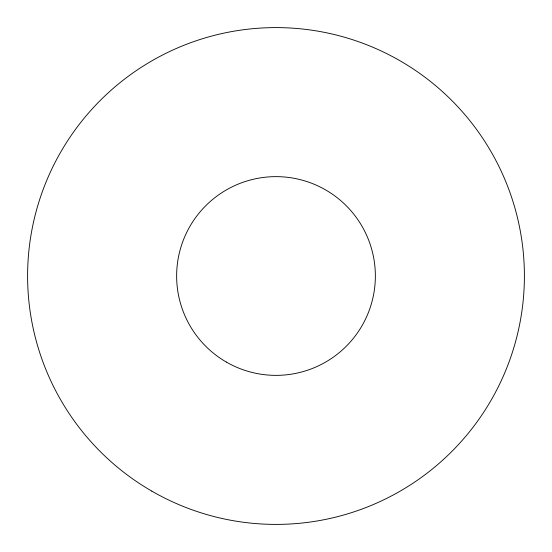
<?xml version="1.0" encoding="UTF-8"?>
<svg xmlns="http://www.w3.org/2000/svg" width="552" height="552" viewBox="0 0 552 552"><rect width="100%" height="100%" fill="white"/><g stroke="black" fill="none" stroke-linecap="round" stroke-linejoin="round"><path stroke-width="0.83" d="M151.8 491.121A248.4 248.4 0 0 0 524.4 276A248.4 248.4 0 0 0 151.8 60.879A248.4 248.4 0 0 0 151.8 491.121M226.32 362.05A99.36 99.36 0 0 0 375.36 276A99.36 99.36 0 0 0 226.32 189.95A99.36 99.36 0 0 0 226.32 362.05"/></g></svg>
